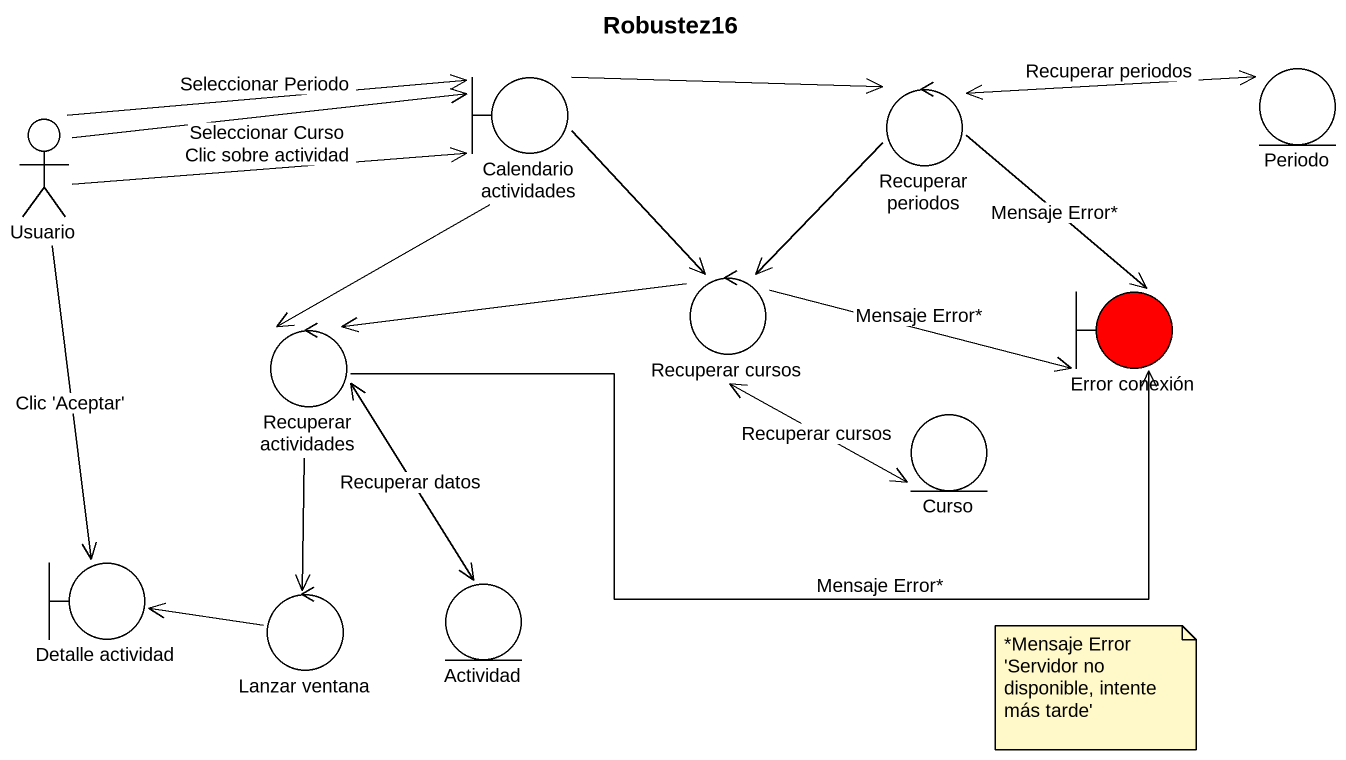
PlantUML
@startuml
title Robustez16
boundary "Calendario actividades" as Calendario_actividades
control "Recuperar periodos" as Recuperar_periodos
entity Periodo
actor Usuario
control "Recuperar actividades" as Recuperar_actividades
control "Recuperar cursos" as Recuperar_cursos
boundary "Error conexión" as Error_conexión #FF0000
entity Curso
boundary "Detalle actividad" as Detalle_actividad
control "Lanzar ventana" as Lanzar_ventana
entity Actividad
Calendario_actividades -right-> Recuperar_periodos
Calendario_actividades --> Recuperar_actividades
Calendario_actividades --> Recuperar_cursos
Recuperar_periodos <-right-> Periodo : Recuperar periodos
Recuperar_periodos --> Recuperar_cursos
Recuperar_periodos --> Error_conexión : Mensaje Error*
Usuario -right-> Calendario_actividades : Clic sobre actividad
Usuario -right-> Calendario_actividades : Seleccionar Periodo
Usuario -right-> Calendario_actividades : Seleccionar Curso
Usuario --> Detalle_actividad : Clic 'Aceptar'
Recuperar_actividades -right-> Error_conexión : Mensaje Error*
Recuperar_actividades --> Lanzar_ventana
Recuperar_actividades <--> Actividad : Recuperar datos
Recuperar_cursos -left-> Recuperar_actividades
Recuperar_cursos -right-> Error_conexión : Mensaje Error*
Recuperar_cursos <--> Curso : Recuperar cursos
Lanzar_ventana -left-> Detalle_actividad
note as N1
  *Mensaje Error
  ~'Servidor no disponible, intente más tarde'
end note
@enduml
